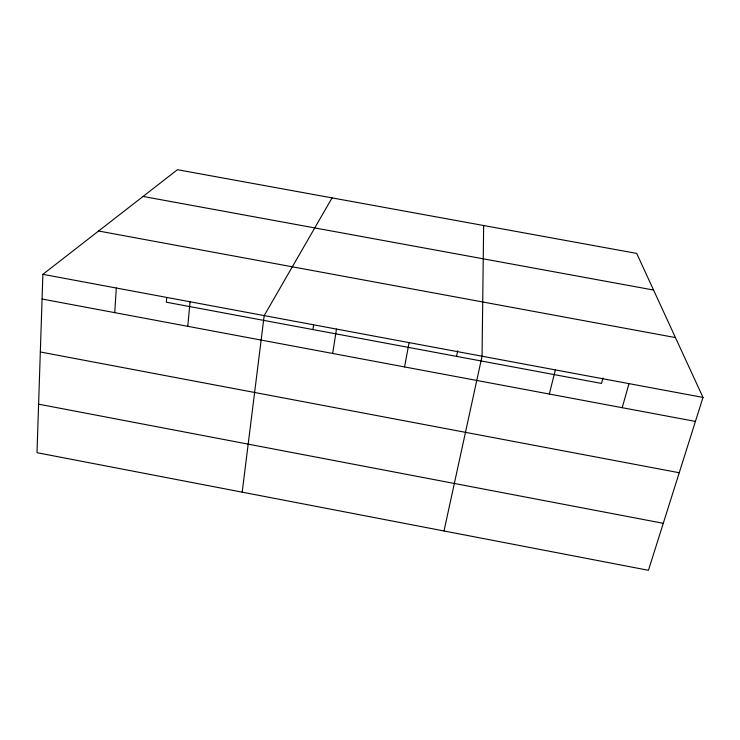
<?xml version="1.0" encoding="UTF-8"?>
<svg xmlns="http://www.w3.org/2000/svg" width="740" height="740" viewBox="0 0 740 740"><rect width="100%" height="100%" fill="white"/><g stroke="black" fill="none" stroke-linecap="round" stroke-linejoin="round"><path stroke-width="1.11" d="M483.646 225.515L482.045 356.227L444 530.978M42.892 274.327L37 452.695L648.453 570.299L703 397.426L636.696 253.413L177.452 169.701L42.892 274.327L703 397.426M114.746 312.65L116.3 288.017M166.722 297.628L166.343 302.207L601.5 383.431L602.971 377.983M187.775 326.322L190.069 301.772M242.193 492.165L264.189 315.601L332.075 197.885M312.928 329.568L313.594 325.017M332.686 353.47L336.469 329.078M404.558 366.929L409.091 342.62M456.543 356.375L457.718 350.723M549.321 394.041L555.351 369.898M622.201 407.694L629 383.635M143.06 196.442L653.568 290.043M98.596 231.01L675.444 337.579M42.078 299.034L695.434 421.411M40.33 351.972L679.237 472.74M38.6 404.17L663.28 523.319"/></g></svg>
